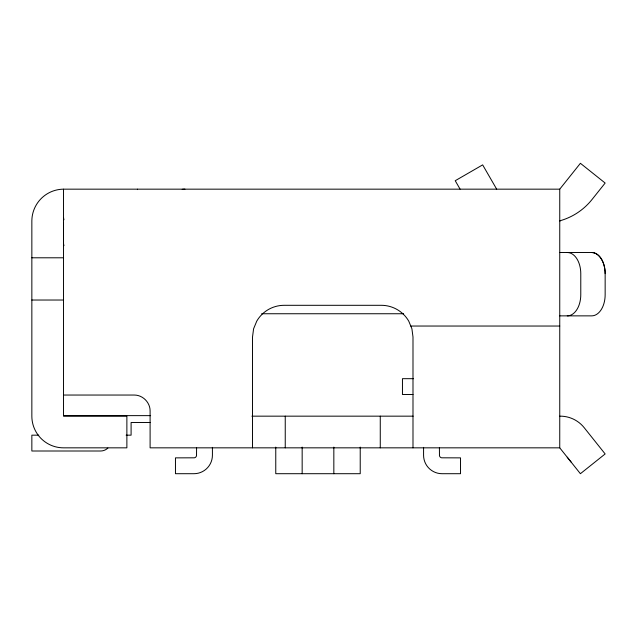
<?xml version="1.0" encoding="UTF-8"?>
<svg xmlns="http://www.w3.org/2000/svg" width="637" height="637" viewBox="0 0 637 637"><rect width="100%" height="100%" fill="white"/><g stroke="black" fill="none" stroke-linecap="round" stroke-linejoin="round"><path stroke-width="0.96" d="M63.525 222.751L63.525 243.398A33.379 19.142 0 0 0 63.963 245.667M571.134 462.104L559.748 447.835L559.748 189.165L580.395 163.295L605.15 183.05L591.98 199.556A62.577 62.577 0 0 1 559.748 220.84L560.257 220.84M63.525 189.165L63.525 416.16L126.874 416.16L126.874 447.835L63.525 447.835A31.675 31.675 0 0 1 31.85 416.16L31.85 220.84A31.969 31.969 0 0 1 63.525 189.165L559.748 189.165M559.748 252.515L591.669 252.515A21.117 13.481 -90 0 1 605.15 273.631L605.15 294.748A21.117 13.481 -90 0 1 591.669 315.864L559.748 315.864M31.85 257.794L63.525 257.794M31.85 300.027L63.525 300.027M261.664 313.746L403.563 313.746M410.785 326.04L559.748 326.04M413.532 378.681L402.457 378.681L402.457 394.518L413.015 394.518M63.525 395.044L134.264 395.044C142.736 394.996 150.149 402.409 150.101 410.881L150.101 447.835L559.748 447.835M63.525 415.635L150.627 415.635M251.87 416.16L413.158 416.16M150.101 422.498L131.095 422.498L131.095 435.167L126.126 435.167M38.769 435.167L31.85 435.167L31.85 451.004L100.574 451.004A10.558 10.558 0 0 0 107.876 448.074M567.225 457.199L580.395 473.705L605.15 453.95L584.193 427.682A30.632 30.632 0 0 0 559.748 416.16M496.677 189.165L482.655 164.879L455.224 180.717L460.105 189.165M439.411 447.827L439.466 455.566A2.604 2.604 0 0 0 441.712 457.812L460.527 457.868L460.527 473.705L442.054 473.705A18.473 18.473 0 0 1 423.573 455.224L423.573 447.357M412.991 447.835L412.991 336.973L411.916 328.78L408.747 321.136A31.675 31.675 0 0 0 381.324 305.306L284.19 305.306A31.675 31.675 0 0 0 256.759 321.136L253.59 328.78L252.515 336.973L252.515 447.835M380.265 416.16L380.265 447.835M360.224 447.094L360.224 473.705L275.765 473.705L275.765 447.094M333.836 447.094L333.836 473.705M302.161 447.094L302.161 473.705M285.241 416.16L285.241 447.835M212.416 447.357L212.416 455.224A18.473 18.473 0 0 1 193.935 473.705L175.462 473.705L175.462 457.868L194.277 457.812A2.604 2.604 0 0 0 196.522 455.566L196.578 447.827M137.433 189.165L137.433 189.603M591.669 252.515A21.117 13.481 90 0 1 605.15 273.631M63.963 219.725A33.379 19.142 0 0 1 63.525 217.456M182.182 189.348A21.117 21.117 0 0 1 184.945 189.165M567.288 252.515A21.117 13.481 90 0 1 580.777 273.631L580.777 294.748A21.117 13.481 -90 0 1 567.288 315.864"/></g></svg>
